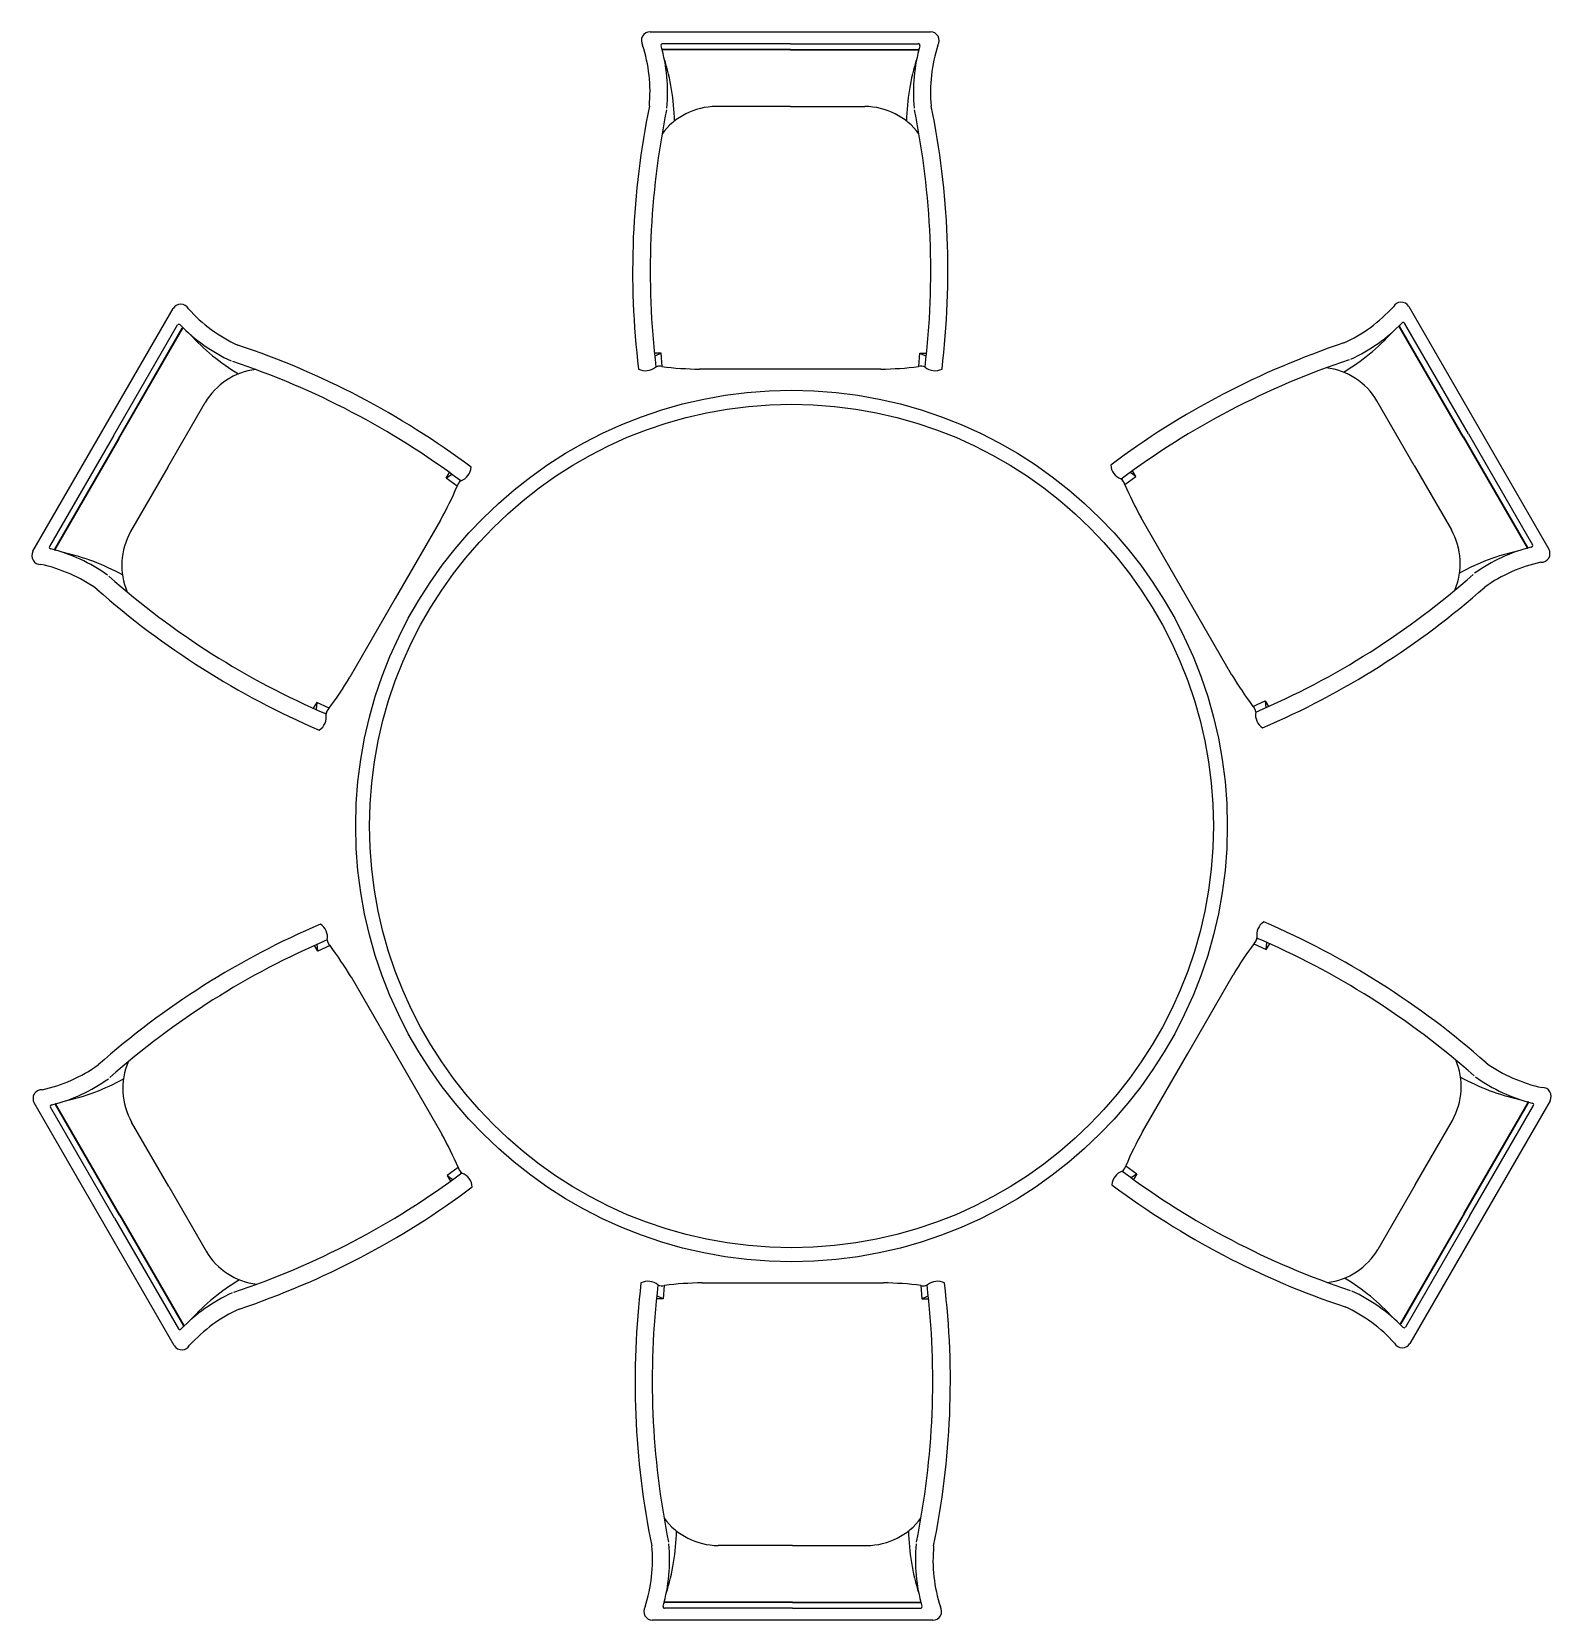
# Model space of a CAD drawing. Header units: inches. Extents: x -42.5 to 42.5, y -44.4 to 44.4.
import ezdxf

# ---------------------------------------------------------------- set-up
doc = ezdxf.new("R2010")
doc.units = ezdxf.units.IN
doc.header["$MEASUREMENT"] = 0
doc.layers.add('ceco.net 148', color=7, linetype='Continuous')

msp = doc.modelspace()

# ---------------------------------------------------------------- linework, layer by layer
at = {"layer": 'ceco.net 148'}
for p, q in [((-7.905, 44.426), (7.766, 44.426)), ((-0.057, 43.76), (-7.223, 43.76)), ((-0.057, 43.76), (7.109, 43.76)), ((-0.057, 43.44), (-7.21, 43.44)), ((-0.057, 43.408), (-7.21, 43.408)), ((-0.057, 43.44), (7.097, 43.44)), ((-0.057, 43.408), (7.097, 43.408)), ((-0.057, 40.247), (-4.222, 40.247)), ((-0.057, 40.247), (4.108, 40.247)), ((-42.426, 15.367), (-34.591, 28.939)), ((34.521, 29.059), (42.357, 15.487)), ((-37.925, 21.831), (-34.342, 28.036)), ((-37.649, 21.671), (-34.072, 27.866)), ((-37.621, 21.655), (-34.044, 27.85)), ((37.564, 21.753), (33.988, 27.949)), ((37.592, 21.769), (34.015, 27.965)), ((37.868, 21.929), (34.285, 28.135)), ((-7.296, 26.454), (-7.67, 26.454)), ((-7.296, 26.454), (-7.652, 26.285)), ((-7.227, 25.697), (-7.296, 26.454)), ((7.113, 25.697), (7.182, 26.454)), ((7.182, 26.454), (7.538, 26.285)), ((7.182, 26.454), (7.556, 26.454)), ((-0.069, 25.557), (-5.141, 25.557)), ((5.003, 25.557), (-0.069, 25.557)), ((-34.883, 20.074), (-32.801, 23.681)), ((34.826, 20.173), (32.744, 23.779)), ((-37.925, 21.831), (-41.508, 15.625)), ((-37.649, 21.671), (-41.226, 15.476)), ((-37.621, 21.655), (-41.198, 15.46)), ((37.564, 21.753), (41.141, 15.558)), ((37.592, 21.769), (41.169, 15.574)), ((37.868, 21.929), (41.451, 15.723)), ((-34.883, 20.074), (-36.966, 16.468)), ((-19.319, 19.447), (-19.132, 19.771)), ((-19.319, 19.447), (-18.994, 19.671)), ((19.262, 19.545), (18.938, 19.77)), ((19.262, 19.545), (19.075, 19.869)), ((34.826, 20.173), (36.909, 16.566)), ((-18.698, 19.009), (-19.319, 19.447)), ((18.641, 19.107), (19.262, 19.545)), ((-19.632, 17.111), (-22.168, 12.719)), ((22.099, 12.839), (19.563, 17.231)), ((-22.168, 12.719), (-24.704, 8.326)), ((24.635, 8.446), (22.099, 12.839)), ((-26.558, 6.909), (-26.745, 6.585)), ((-26.558, 6.909), (-26.59, 6.516)), ((-25.868, 6.59), (-26.558, 6.909)), ((25.811, 6.689), (26.501, 7.007)), ((26.501, 7.007), (26.533, 6.614)), ((26.501, 7.007), (26.688, 6.683)), ((-26.501, -7.007), (-26.688, -6.683)), ((-26.501, -7.007), (-26.533, -6.614)), ((-25.811, -6.689), (-26.501, -7.007)), ((25.868, -6.59), (26.558, -6.909)), ((26.558, -6.909), (26.59, -6.516)), ((26.558, -6.909), (26.745, -6.585)), ((-24.635, -8.446), (-22.099, -12.839)), ((22.168, -12.719), (24.704, -8.326)), ((-22.099, -12.839), (-19.563, -17.231)), ((19.632, -17.111), (22.168, -12.719)), ((-34.521, -29.059), (-42.357, -15.487)), ((-37.868, -21.929), (-41.451, -15.723)), ((-37.592, -21.769), (-41.169, -15.574)), ((-37.564, -21.753), (-41.141, -15.558)), ((42.426, -15.367), (34.591, -28.939)), ((37.621, -21.655), (41.198, -15.46)), ((37.649, -21.671), (41.226, -15.476)), ((37.925, -21.831), (41.508, -15.625)), ((-34.826, -20.173), (-36.909, -16.566)), ((34.883, -20.074), (36.966, -16.468)), ((-18.641, -19.107), (-19.262, -19.545)), ((-19.262, -19.545), (-19.075, -19.869)), ((-19.262, -19.545), (-18.938, -19.77)), ((18.698, -19.009), (19.319, -19.447)), ((19.319, -19.447), (18.994, -19.671)), ((19.319, -19.447), (19.132, -19.771)), ((-34.826, -20.173), (-32.744, -23.779)), ((34.883, -20.074), (32.801, -23.681)), ((-37.868, -21.929), (-34.285, -28.135)), ((-37.592, -21.769), (-34.015, -27.965)), ((-37.564, -21.753), (-33.988, -27.949)), ((37.621, -21.655), (34.044, -27.85)), ((37.649, -21.671), (34.072, -27.866)), ((37.925, -21.831), (34.342, -28.036)), ((-7.113, -25.697), (-7.182, -26.454)), ((-5.003, -25.557), (0.069, -25.557)), ((0.069, -25.557), (5.141, -25.557)), ((7.227, -25.697), (7.296, -26.454)), ((-7.182, -26.454), (-7.556, -26.454)), ((-7.182, -26.454), (-7.538, -26.285)), ((7.296, -26.454), (7.652, -26.285)), ((7.296, -26.454), (7.67, -26.454)), ((0.057, -40.247), (-4.108, -40.247)), ((0.057, -40.247), (4.222, -40.247)), ((0.057, -43.408), (-7.097, -43.408)), ((0.057, -43.44), (-7.097, -43.44)), ((0.057, -43.408), (7.21, -43.408)), ((0.057, -43.44), (7.21, -43.44)), ((7.905, -44.426), (-7.766, -44.426)), ((0.057, -43.76), (-7.109, -43.76)), ((0.057, -43.76), (7.223, -43.76))]:
    msp.add_line(p, q, dxfattribs=at)
for radius in [24.375, 23.595]:
    msp.add_circle((0, 0), radius, dxfattribs=at)
for centre, radius, start, end in [((-7.906, 43.934), 0.491, 89.82922, 211.49993), ((-16.361, 41.072), 8.448, 354.55133, 17.96612), ((-7.206, 43.667), 0.0943, 100.34496, 201.37417), ((-16.325, 41.049), 9.394, 354.55133, 15.96258), ((16.212, 41.049), 9.394, 164.03742, 185.44867), ((7.092, 43.667), 0.0943, 338.62583, 79.65504), ((7.768, 43.934), 0.491, 328.50007, 90.17078), ((16.223, 41.072), 8.448, 162.03388, 185.44867), ((-7.209, 43.412), 0.0283, 87.37617, 197.52085), ((-7.216, 43.392), 0.0169, 71.7715, 189.22024), ((-18.917, 39.181), 12.375, 1.15909, 17.56409), ((18.803, 39.181), 12.375, 162.43591, 178.84091), ((7.095, 43.412), 0.0283, 342.47915, 92.62383), ((7.102, 43.392), 0.0169, 350.77976, 108.2285), ((37.161, 31.039), 46.047, 168.43567, 186.83625), ((37.119, 31.031), 45.022, 168.43567, 186.83625), ((-4.187, 36.432), 3.815, 90.51639, 143.19267), ((4.073, 36.432), 3.815, 36.80733, 89.48361), ((-37.233, 31.031), 45.022, 353.16375, 11.56433), ((-37.299, 31.039), 46.047, 353.16375, 11.56433), ((-34.164, 28.694), 0.491, 28.50007, 150.17078), ((-27.458, 34.585), 8.448, 222.03388, 245.44867), ((27.388, 34.705), 8.448, 294.55133, 317.96612), ((34.095, 28.814), 0.491, 29.82922, 151.49993), ((-34.271, 27.975), 0.0943, 38.62583, 139.65504), ((-27.444, 34.564), 9.394, 224.03742, 245.44867), ((-34.048, 27.851), 0.0283, 42.47915, 152.62383), ((-34.028, 27.846), 0.0169, 50.77976, 168.2285), ((24.473, 35.974), 12.375, 301.15909, 317.56409), ((27.387, 34.663), 9.394, 294.55133, 315.96258), ((33.971, 27.945), 0.0169, 11.7715, 129.22024), ((33.991, 27.949), 0.0283, 27.37617, 137.52085), ((34.214, 28.074), 0.0943, 40.34496, 141.37417), ((-24.53, 35.875), 12.375, 222.43591, 238.84091), ((-45.53, -16.783), 46.047, 53.16375, 71.56433), ((45.46, -16.663), 46.047, 108.43567, 126.83625), ((-45.49, -16.729), 45.022, 53.16375, 71.56433), ((45.433, -16.631), 45.022, 108.43567, 126.83625), ((-29.514, 21.743), 3.815, 96.80733, 149.48361), ((-8.168, 26.33), 0.866, 243.19613, 310.47638), ((-7.397, 25.252), 0.469, 71.75361, 116.5375), ((-7.374, 25.252), 0.469, 71.75361, 116.5375), ((-4.954, 44.311), 18.754, 262.97043, 269.43008), ((4.816, 44.311), 18.754, 270.56992, 277.02957), ((7.258, 25.252), 0.469, 63.4625, 108.24639), ((7.26, 25.252), 0.469, 63.4625, 108.24639), ((8.03, 26.33), 0.866, 229.52362, 296.80387), ((29.457, 21.842), 3.815, 30.51639, 83.19267), ((-18.788, 20.119), 0.866, 289.52362, 356.80387), ((18.719, 20.239), 0.866, 183.19613, 250.47638), ((-35.966, 26.326), 18.754, 330.56992, 337.02957), ((-18.24, 18.912), 0.469, 123.4625, 168.24639), ((-18.239, 18.913), 0.469, 123.4625, 168.24639), ((18.17, 19.032), 0.469, 11.75361, 56.5375), ((18.182, 19.012), 0.469, 11.75361, 56.5375), ((35.897, 26.446), 18.754, 202.97043, 209.43008), ((-33.644, 14.59), 3.815, 150.51639, 203.19267), ((33.587, 14.688), 3.815, 336.80733, 29.48361), ((-42.001, 15.12), 0.491, 149.82922, 271.49993), ((-41.42, 15.593), 0.0943, 160.34496, 261.37417), ((-43.712, 6.386), 9.394, 54.55133, 75.96258), ((-41.2, 15.463), 0.0283, 147.37617, 257.52085), ((-41.187, 15.447), 0.0169, 131.7715, 249.22024), ((-43.391, 3.208), 12.375, 61.15909, 77.56409), ((43.334, 3.306), 12.375, 102.43591, 118.84091), ((43.655, 6.485), 9.394, 104.03742, 125.44867), ((41.13, 15.546), 0.0169, 290.77976, 48.2285), ((41.144, 15.561), 0.0283, 282.47915, 32.62383), ((41.363, 15.691), 0.0943, 278.62583, 19.65504), ((41.932, 15.24), 0.491, 268.50007, 30.17078), ((-43.75, 6.366), 8.448, 54.55133, 77.96612), ((43.681, 6.486), 8.448, 102.03388, 125.44867), ((-8.314, 47.661), 45.022, 228.43567, 246.83625), ((8.257, 47.76), 45.022, 293.16375, 311.56433), ((8.231, 47.821), 46.047, 293.16375, 311.56433), ((-8.3, 47.701), 46.047, 228.43567, 246.83625), ((-40.852, 17.865), 18.754, 322.97043, 329.43008), ((40.782, 17.985), 18.754, 210.56992, 217.02957), ((-26.887, 6.091), 0.866, 303.19613, 10.47638), ((-25.567, 6.22), 0.469, 131.7536, 176.5375), ((-25.556, 6.24), 0.469, 131.75361, 176.5375), ((25.498, 6.34), 0.469, 3.4625, 48.24639), ((25.499, 6.339), 0.469, 3.4625, 48.24639), ((26.818, 6.211), 0.866, 169.52362, 236.80387), ((-8.231, -47.821), 46.047, 113.16375, 131.56433), ((-26.818, -6.211), 0.866, 349.52362, 56.80387), ((26.887, -6.091), 0.866, 123.19613, 190.47638), ((8.3, -47.701), 46.047, 48.43567, 66.83625), ((-8.257, -47.76), 45.022, 113.16375, 131.56433), ((-25.499, -6.339), 0.469, 183.4625, 228.24639), ((-25.498, -6.34), 0.469, 183.4625, 228.2464), ((-40.782, -17.985), 18.754, 30.56992, 37.02957), ((40.852, -17.865), 18.754, 142.97043, 149.43008), ((25.556, -6.24), 0.469, 311.75361, 356.5375), ((25.567, -6.22), 0.469, 311.7536, 356.5375), ((8.314, -47.661), 45.022, 48.43567, 66.83625), ((-33.587, -14.688), 3.815, 156.80733, 209.48361), ((33.644, -14.59), 3.815, 330.51639, 23.19267), ((43.75, -6.366), 8.448, 234.55133, 257.96612), ((-43.681, -6.486), 8.448, 282.03388, 305.44867), ((-43.655, -6.485), 9.394, 284.03742, 305.44867), ((-43.334, -3.306), 12.375, 282.43591, 298.84091), ((43.391, -3.208), 12.375, 241.15909, 257.56409), ((43.712, -6.386), 9.394, 234.55133, 255.96258), ((-41.932, -15.24), 0.491, 88.50007, 210.17078), ((42.001, -15.12), 0.491, 329.82922, 91.49993), ((-41.363, -15.691), 0.0943, 98.62583, 199.65504), ((-41.144, -15.561), 0.0283, 102.47915, 212.62383), ((-41.13, -15.546), 0.0169, 110.77976, 228.2285), ((41.187, -15.447), 0.0169, 311.7715, 69.22024), ((41.2, -15.463), 0.0283, 327.37617, 77.52085), ((41.42, -15.593), 0.0943, 340.34496, 81.37417), ((-35.897, -26.446), 18.754, 22.97043, 29.43008), ((35.966, -26.326), 18.754, 150.56992, 157.02957), ((-45.433, 16.631), 45.022, 288.43567, 306.83625), ((-18.182, -19.012), 0.469, 191.75361, 236.5375), ((-18.17, -19.032), 0.469, 191.75361, 236.5375), ((-18.719, -20.239), 0.866, 3.19613, 70.47638), ((18.788, -20.119), 0.866, 109.52362, 176.80387), ((18.24, -18.912), 0.469, 303.4625, 348.24639), ((18.239, -18.913), 0.469, 303.4625, 348.24639), ((45.49, 16.729), 45.022, 233.16375, 251.56433), ((-45.46, 16.663), 46.047, 288.43567, 306.83625), ((45.53, 16.783), 46.047, 233.16375, 251.56433), ((-29.457, -21.842), 3.815, 210.51639, 263.19267), ((29.514, -21.743), 3.815, 276.80733, 329.48361), ((-24.473, -35.974), 12.375, 121.15909, 137.56409), ((37.299, -31.039), 46.047, 173.16375, 191.56433), ((-8.03, -26.33), 0.866, 49.52362, 116.80387), ((37.233, -31.031), 45.022, 173.16375, 191.56433), ((-7.26, -25.252), 0.469, 243.4625, 288.24639), ((-7.258, -25.252), 0.469, 243.4625, 288.24639), ((-4.816, -44.311), 18.754, 90.56992, 97.02957), ((4.954, -44.311), 18.754, 82.97043, 89.43008), ((-37.119, -31.031), 45.022, 348.43567, 6.83625), ((7.374, -25.252), 0.469, 251.75361, 296.5375), ((7.397, -25.252), 0.469, 251.75361, 296.5375), ((8.168, -26.33), 0.866, 63.19613, 130.47638), ((-37.161, -31.039), 46.047, 348.43567, 6.83625), ((24.53, -35.875), 12.375, 42.43591, 58.84091), ((-27.387, -34.663), 9.394, 114.55133, 135.96258), ((27.444, -34.564), 9.394, 44.03742, 65.44867), ((-27.388, -34.705), 8.448, 114.55133, 137.96612), ((27.458, -34.585), 8.448, 42.03388, 65.44867), ((-34.214, -28.074), 0.0943, 220.34496, 321.37417), ((-33.991, -27.949), 0.0283, 207.37617, 317.52085), ((-33.971, -27.945), 0.0169, 191.7715, 309.22024), ((34.028, -27.846), 0.0169, 230.77976, 348.2285), ((34.048, -27.851), 0.0283, 222.47915, 332.62383), ((34.271, -27.975), 0.0943, 218.62583, 319.65504), ((-34.095, -28.814), 0.491, 209.82922, 331.49993), ((34.164, -28.694), 0.491, 208.50007, 330.17078), ((-4.073, -36.432), 3.815, 216.80733, 269.48361), ((4.187, -36.432), 3.815, 270.51639, 323.19267), ((-18.803, -39.181), 12.375, 342.43591, 358.84091), ((18.917, -39.181), 12.375, 181.15909, 197.56409), ((-16.223, -41.072), 8.448, 342.03388, 5.44867), ((-16.212, -41.049), 9.394, 344.03742, 5.44867), ((16.325, -41.049), 9.394, 174.55133, 195.96258), ((16.361, -41.072), 8.448, 174.55133, 197.96612), ((-7.095, -43.412), 0.0283, 162.47915, 272.62383), ((-7.102, -43.392), 0.0169, 170.77976, 288.2285), ((7.209, -43.412), 0.0283, 267.37617, 17.52085), ((7.216, -43.392), 0.0169, 251.7715, 9.22024), ((-7.768, -43.934), 0.491, 148.50007, 270.17078), ((-7.092, -43.667), 0.0943, 158.62583, 259.65504), ((7.206, -43.667), 0.0943, 280.34496, 21.37417), ((7.906, -43.934), 0.491, 269.82922, 31.49993)]:
    msp.add_arc(centre, radius, start, end, dxfattribs=at)

doc.saveas('drawing.dxf')
